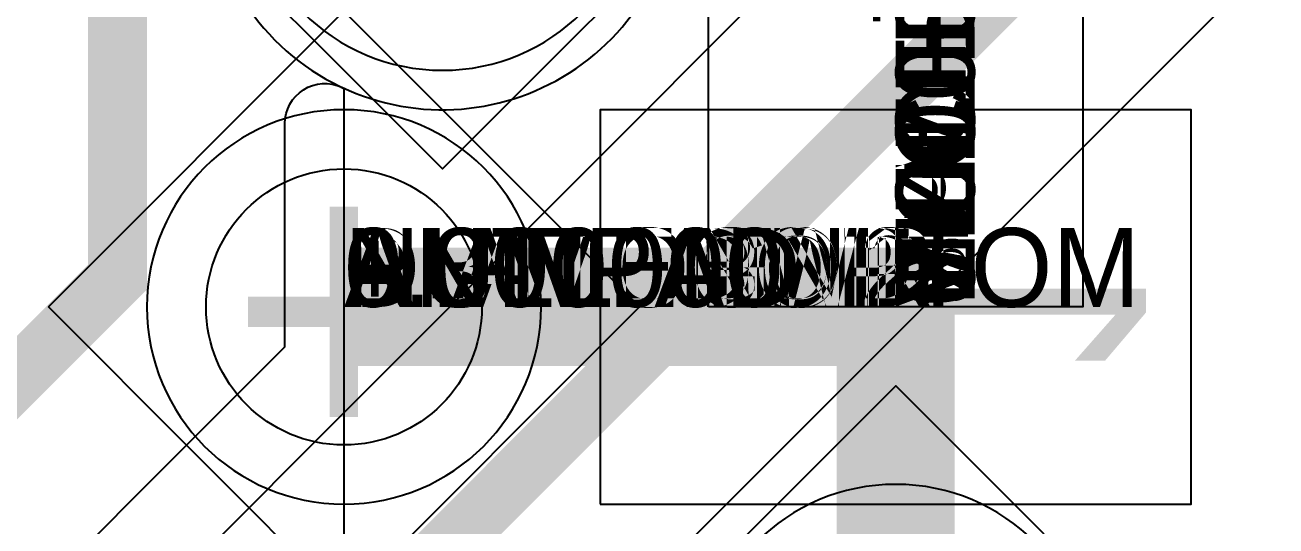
# Model space of a CAD drawing. Extents: x 0 to 323, y 0 to 320.
# Drawn here: x 146.391 to 149.565, y 39.795 to 41.065 of the extents above; entities that cross this region are included whole.
import ezdxf
from ezdxf.enums import TextEntityAlignment as Align

# ---------------------------------------------------------------- set-up
doc = ezdxf.new("R2010")
doc.units = 0
doc.header["$MEASUREMENT"] = 0
doc.layers.get('0').update_dxf_attribs({"linetype": 'CONTINUOUS'})
for name, color, linetype in [('CDN_FIGURES', 7, 'CONTINUOUS'), ('ETCH_BOTTOM', 7, 'CONTINUOUS'), ('ETCH_GND', 3, 'CONTINUOUS'), ('ETCH_INT1', 4, 'CONTINUOUS'), ('ETCH_INT2', 5, 'CONTINUOUS'), ('ETCH_PWR', 6, 'CONTINUOUS'), ('ETCH_TOP', 2, 'CONTINUOUS'), ('MANUFACTURING_NCLEGEND-1-6', 8, 'CONTINUOUS'), ('PACKAGE_GEOMETRY_ASSEMBLY_TOP', 11, 'CONTINUOUS'), ('PACKAGE_GEOMETRY_PIN_NUMBER', 9, 'CONTINUOUS')]:
    doc.layers.add(name, color=color, linetype=linetype)

# ---------------------------------------------------------------- blocks, each defined once
blk = doc.blocks.new('FIGURE_DIAMOND')
at = {"layer": 'CDN_FIGURES'}
blk.add_lwpolyline([(-0.5, 0), (0, 0.5), (0.5, 0), (0, -0.5)], close=True, dxfattribs=at)
blk = doc.blocks.new('PAD_INFO')
for tag in ['SHAPE_TYPE', 'PAD_HEIGHT', 'PAD_LAYER', 'PAD_TYPE', 'PAD_WIDTH']:
    blk.add_attdef(tag, (0, 0), '', height=0.2)
at = {"flags": 2}
blk.add_attdef('CDN_TYPE', (0, 0), '', height=0.2, dxfattribs=at)
blk = doc.blocks.new('DRILL_INFO')
at = {"flags": 2}
blk.add_attdef('CDN_TYPE', (0, 0), '', height=0.2, dxfattribs=at)
for tag in ['FSHAPE', 'FCHAR', 'DRILL_HEIGHT', 'DIAMETER', 'PLATED', 'DRILL_WIDTH']:
    blk.add_attdef(tag, (0, 0), '', height=0.2)
blk = doc.blocks.new('VIA0700X0300')
at = {"layer": 'ETCH_BOTTOM'}
blk.add_circle((0, 0), 0.35, dxfattribs=at)
at = {"layer": 'ETCH_GND'}
blk.add_circle((0, 0), 0.35, dxfattribs=at)
at = {"layer": 'ETCH_INT1'}
blk.add_circle((0, 0), 0.35, dxfattribs=at)
at = {"layer": 'ETCH_INT2'}
blk.add_circle((0, 0), 0.35, dxfattribs=at)
at = {"layer": 'ETCH_PWR'}
blk.add_circle((0, 0), 0.35, dxfattribs=at)
at = {"layer": 'ETCH_TOP'}
blk.add_circle((0, 0), 0.35, dxfattribs=at)
ref = blk.add_blockref('PAD_INFO', (0, 0))
ref.add_attrib('PAD_LAYER', 'ETCH_TOP', (0, 0), dxfattribs={"height": 0.2})
ref.add_attrib('SHAPE_TYPE', 'NULL', (0, 0), dxfattribs={"height": 0.2})
ref.add_attrib('PAD_TYPE', 'ANTIPAD', (0, 0), dxfattribs={"height": 0.2})
ref.add_attrib('PAD_WIDTH', '0.000000', (0, 0), dxfattribs={"height": 0.2})
ref.add_attrib('PAD_HEIGHT', '0.000000', (0, 0), dxfattribs={"height": 0.2})
ref = blk.add_blockref('PAD_INFO', (0, 0))
ref.add_attrib('PAD_LAYER', 'ETCH_GND', (0, 0), dxfattribs={"height": 0.2})
ref.add_attrib('SHAPE_TYPE', 'NULL', (0, 0), dxfattribs={"height": 0.2})
ref.add_attrib('PAD_TYPE', 'ANTIPAD', (0, 0), dxfattribs={"height": 0.2})
ref.add_attrib('PAD_WIDTH', '0.000000', (0, 0), dxfattribs={"height": 0.2})
ref.add_attrib('PAD_HEIGHT', '0.000000', (0, 0), dxfattribs={"height": 0.2})
ref = blk.add_blockref('PAD_INFO', (0, 0))
ref.add_attrib('PAD_LAYER', 'ETCH_INT1', (0, 0), dxfattribs={"height": 0.2})
ref.add_attrib('SHAPE_TYPE', 'NULL', (0, 0), dxfattribs={"height": 0.2})
ref.add_attrib('PAD_TYPE', 'ANTIPAD', (0, 0), dxfattribs={"height": 0.2})
ref.add_attrib('PAD_WIDTH', '0.000000', (0, 0), dxfattribs={"height": 0.2})
ref.add_attrib('PAD_HEIGHT', '0.000000', (0, 0), dxfattribs={"height": 0.2})
ref = blk.add_blockref('PAD_INFO', (0, 0))
ref.add_attrib('PAD_LAYER', 'ETCH_INT2', (0, 0), dxfattribs={"height": 0.2})
ref.add_attrib('SHAPE_TYPE', 'NULL', (0, 0), dxfattribs={"height": 0.2})
ref.add_attrib('PAD_TYPE', 'ANTIPAD', (0, 0), dxfattribs={"height": 0.2})
ref.add_attrib('PAD_WIDTH', '0.000000', (0, 0), dxfattribs={"height": 0.2})
ref.add_attrib('PAD_HEIGHT', '0.000000', (0, 0), dxfattribs={"height": 0.2})
ref = blk.add_blockref('PAD_INFO', (0, 0))
ref.add_attrib('PAD_LAYER', 'ETCH_PWR', (0, 0), dxfattribs={"height": 0.2})
ref.add_attrib('SHAPE_TYPE', 'NULL', (0, 0), dxfattribs={"height": 0.2})
ref.add_attrib('PAD_TYPE', 'ANTIPAD', (0, 0), dxfattribs={"height": 0.2})
ref.add_attrib('PAD_WIDTH', '0.000000', (0, 0), dxfattribs={"height": 0.2})
ref.add_attrib('PAD_HEIGHT', '0.000000', (0, 0), dxfattribs={"height": 0.2})
ref = blk.add_blockref('PAD_INFO', (0, 0))
ref.add_attrib('PAD_LAYER', 'ETCH_BOTTOM', (0, 0), dxfattribs={"height": 0.2})
ref.add_attrib('SHAPE_TYPE', 'NULL', (0, 0), dxfattribs={"height": 0.2})
ref.add_attrib('PAD_TYPE', 'ANTIPAD', (0, 0), dxfattribs={"height": 0.2})
ref.add_attrib('PAD_WIDTH', '0.000000', (0, 0), dxfattribs={"height": 0.2})
ref.add_attrib('PAD_HEIGHT', '0.000000', (0, 0), dxfattribs={"height": 0.2})
ref = blk.add_blockref('PAD_INFO', (0, 0))
ref.add_attrib('PAD_LAYER', 'ETCH_TOP', (0, 0), dxfattribs={"height": 0.2})
ref.add_attrib('SHAPE_TYPE', 'NULL', (0, 0), dxfattribs={"height": 0.2})
ref.add_attrib('PAD_TYPE', 'THERMAL', (0, 0), dxfattribs={"height": 0.2})
ref.add_attrib('PAD_WIDTH', '0.000000', (0, 0), dxfattribs={"height": 0.2})
ref.add_attrib('PAD_HEIGHT', '0.000000', (0, 0), dxfattribs={"height": 0.2})
ref = blk.add_blockref('PAD_INFO', (0, 0))
ref.add_attrib('PAD_LAYER', 'ETCH_GND', (0, 0), dxfattribs={"height": 0.2})
ref.add_attrib('SHAPE_TYPE', 'NULL', (0, 0), dxfattribs={"height": 0.2})
ref.add_attrib('PAD_TYPE', 'THERMAL', (0, 0), dxfattribs={"height": 0.2})
ref.add_attrib('PAD_WIDTH', '0.000000', (0, 0), dxfattribs={"height": 0.2})
ref.add_attrib('PAD_HEIGHT', '0.000000', (0, 0), dxfattribs={"height": 0.2})
ref = blk.add_blockref('PAD_INFO', (0, 0))
ref.add_attrib('PAD_LAYER', 'ETCH_INT1', (0, 0), dxfattribs={"height": 0.2})
ref.add_attrib('SHAPE_TYPE', 'NULL', (0, 0), dxfattribs={"height": 0.2})
ref.add_attrib('PAD_TYPE', 'THERMAL', (0, 0), dxfattribs={"height": 0.2})
ref.add_attrib('PAD_WIDTH', '0.000000', (0, 0), dxfattribs={"height": 0.2})
ref.add_attrib('PAD_HEIGHT', '0.000000', (0, 0), dxfattribs={"height": 0.2})
ref = blk.add_blockref('PAD_INFO', (0, 0))
ref.add_attrib('PAD_LAYER', 'ETCH_INT2', (0, 0), dxfattribs={"height": 0.2})
ref.add_attrib('SHAPE_TYPE', 'NULL', (0, 0), dxfattribs={"height": 0.2})
ref.add_attrib('PAD_TYPE', 'THERMAL', (0, 0), dxfattribs={"height": 0.2})
ref.add_attrib('PAD_WIDTH', '0.000000', (0, 0), dxfattribs={"height": 0.2})
ref.add_attrib('PAD_HEIGHT', '0.000000', (0, 0), dxfattribs={"height": 0.2})
ref = blk.add_blockref('PAD_INFO', (0, 0))
ref.add_attrib('PAD_LAYER', 'ETCH_PWR', (0, 0), dxfattribs={"height": 0.2})
ref.add_attrib('SHAPE_TYPE', 'NULL', (0, 0), dxfattribs={"height": 0.2})
ref.add_attrib('PAD_TYPE', 'THERMAL', (0, 0), dxfattribs={"height": 0.2})
ref.add_attrib('PAD_WIDTH', '0.000000', (0, 0), dxfattribs={"height": 0.2})
ref.add_attrib('PAD_HEIGHT', '0.000000', (0, 0), dxfattribs={"height": 0.2})
ref = blk.add_blockref('PAD_INFO', (0, 0))
ref.add_attrib('PAD_LAYER', 'ETCH_BOTTOM', (0, 0), dxfattribs={"height": 0.2})
ref.add_attrib('SHAPE_TYPE', 'NULL', (0, 0), dxfattribs={"height": 0.2})
ref.add_attrib('PAD_TYPE', 'THERMAL', (0, 0), dxfattribs={"height": 0.2})
ref.add_attrib('PAD_WIDTH', '0.000000', (0, 0), dxfattribs={"height": 0.2})
ref.add_attrib('PAD_HEIGHT', '0.000000', (0, 0), dxfattribs={"height": 0.2})
ref = blk.add_blockref('PAD_INFO', (0, 0))
ref.add_attrib('PAD_LAYER', 'ETCH_TOP', (0, 0), dxfattribs={"height": 0.2})
ref.add_attrib('SHAPE_TYPE', 'CIRCLE', (0, 0), dxfattribs={"height": 0.2})
ref.add_attrib('PAD_TYPE', 'REGULAR', (0, 0), dxfattribs={"height": 0.2})
ref.add_attrib('PAD_WIDTH', '0.700000', (0, 0), dxfattribs={"height": 0.2})
ref.add_attrib('PAD_HEIGHT', '0.700000', (0, 0), dxfattribs={"height": 0.2})
ref = blk.add_blockref('PAD_INFO', (0, 0))
ref.add_attrib('PAD_LAYER', 'ETCH_GND', (0, 0), dxfattribs={"height": 0.2})
ref.add_attrib('SHAPE_TYPE', 'CIRCLE', (0, 0), dxfattribs={"height": 0.2})
ref.add_attrib('PAD_TYPE', 'REGULAR', (0, 0), dxfattribs={"height": 0.2})
ref.add_attrib('PAD_WIDTH', '0.700000', (0, 0), dxfattribs={"height": 0.2})
ref.add_attrib('PAD_HEIGHT', '0.700000', (0, 0), dxfattribs={"height": 0.2})
ref = blk.add_blockref('PAD_INFO', (0, 0))
ref.add_attrib('PAD_LAYER', 'ETCH_INT1', (0, 0), dxfattribs={"height": 0.2})
ref.add_attrib('SHAPE_TYPE', 'CIRCLE', (0, 0), dxfattribs={"height": 0.2})
ref.add_attrib('PAD_TYPE', 'REGULAR', (0, 0), dxfattribs={"height": 0.2})
ref.add_attrib('PAD_WIDTH', '0.700000', (0, 0), dxfattribs={"height": 0.2})
ref.add_attrib('PAD_HEIGHT', '0.700000', (0, 0), dxfattribs={"height": 0.2})
ref = blk.add_blockref('PAD_INFO', (0, 0))
ref.add_attrib('PAD_LAYER', 'ETCH_INT2', (0, 0), dxfattribs={"height": 0.2})
ref.add_attrib('SHAPE_TYPE', 'CIRCLE', (0, 0), dxfattribs={"height": 0.2})
ref.add_attrib('PAD_TYPE', 'REGULAR', (0, 0), dxfattribs={"height": 0.2})
ref.add_attrib('PAD_WIDTH', '0.700000', (0, 0), dxfattribs={"height": 0.2})
ref.add_attrib('PAD_HEIGHT', '0.700000', (0, 0), dxfattribs={"height": 0.2})
ref = blk.add_blockref('PAD_INFO', (0, 0))
ref.add_attrib('PAD_LAYER', 'ETCH_PWR', (0, 0), dxfattribs={"height": 0.2})
ref.add_attrib('SHAPE_TYPE', 'CIRCLE', (0, 0), dxfattribs={"height": 0.2})
ref.add_attrib('PAD_TYPE', 'REGULAR', (0, 0), dxfattribs={"height": 0.2})
ref.add_attrib('PAD_WIDTH', '0.700000', (0, 0), dxfattribs={"height": 0.2})
ref.add_attrib('PAD_HEIGHT', '0.700000', (0, 0), dxfattribs={"height": 0.2})
ref = blk.add_blockref('PAD_INFO', (0, 0))
ref.add_attrib('PAD_LAYER', 'ETCH_BOTTOM', (0, 0), dxfattribs={"height": 0.2})
ref.add_attrib('SHAPE_TYPE', 'CIRCLE', (0, 0), dxfattribs={"height": 0.2})
ref.add_attrib('PAD_TYPE', 'REGULAR', (0, 0), dxfattribs={"height": 0.2})
ref.add_attrib('PAD_WIDTH', '0.700000', (0, 0), dxfattribs={"height": 0.2})
ref.add_attrib('PAD_HEIGHT', '0.700000', (0, 0), dxfattribs={"height": 0.2})
ref = blk.add_blockref('DRILL_INFO', (0, 0))
ref.add_attrib('DIAMETER', '0.300000', (0, 0), dxfattribs={"height": 0.2})
ref.add_attrib('PLATED', 'PLATED', (0, 0), dxfattribs={"height": 0.2})
ref.add_attrib('FSHAPE', 'DIAMOND', (0, 0), dxfattribs={"height": 0.2})
ref.add_attrib('FCHAR', '+', (0, 0), dxfattribs={"height": 0.2})
ref.add_attrib('DRILL_WIDTH', '1.500000', (0, 0), dxfattribs={"height": 0.2})
ref.add_attrib('DRILL_HEIGHT', '1.500000', (0, 0), dxfattribs={"height": 0.2})
for tag in ['CDN_TYPE', 'PIN']:
    blk.add_attdef(tag, (0, 0), '', height=0.2)
at = {"flags": 2}
for tag in ['PSTKNAME', 'BBV']:
    blk.add_attdef(tag, (0, 0), '', height=0.2, dxfattribs=at)
blk = doc.blocks.new('RC1000X1500TS')
at = {"layer": 'ETCH_TOP'}
blk.add_lwpolyline([(-0.5, -0.75), (-0.5, 0.75), (0.5, 0.75), (0.5, -0.75)], close=True, dxfattribs=at)
ref = blk.add_blockref('PAD_INFO', (0, 0))
ref.add_attrib('PAD_LAYER', 'ETCH_TOP', (0, 0), dxfattribs={"height": 0.2})
ref.add_attrib('SHAPE_TYPE', 'NULL', (0, 0), dxfattribs={"height": 0.2})
ref.add_attrib('PAD_TYPE', 'ANTIPAD', (0, 0), dxfattribs={"height": 0.2})
ref.add_attrib('PAD_WIDTH', '0.000000', (0, 0), dxfattribs={"height": 0.2})
ref.add_attrib('PAD_HEIGHT', '0.000000', (0, 0), dxfattribs={"height": 0.2})
ref = blk.add_blockref('PAD_INFO', (0, 0))
ref.add_attrib('PAD_LAYER', 'ETCH_GND', (0, 0), dxfattribs={"height": 0.2})
ref.add_attrib('SHAPE_TYPE', 'NULL', (0, 0), dxfattribs={"height": 0.2})
ref.add_attrib('PAD_TYPE', 'ANTIPAD', (0, 0), dxfattribs={"height": 0.2})
ref.add_attrib('PAD_WIDTH', '0.000000', (0, 0), dxfattribs={"height": 0.2})
ref.add_attrib('PAD_HEIGHT', '0.000000', (0, 0), dxfattribs={"height": 0.2})
ref = blk.add_blockref('PAD_INFO', (0, 0))
ref.add_attrib('PAD_LAYER', 'ETCH_INT1', (0, 0), dxfattribs={"height": 0.2})
ref.add_attrib('SHAPE_TYPE', 'NULL', (0, 0), dxfattribs={"height": 0.2})
ref.add_attrib('PAD_TYPE', 'ANTIPAD', (0, 0), dxfattribs={"height": 0.2})
ref.add_attrib('PAD_WIDTH', '0.000000', (0, 0), dxfattribs={"height": 0.2})
ref.add_attrib('PAD_HEIGHT', '0.000000', (0, 0), dxfattribs={"height": 0.2})
ref = blk.add_blockref('PAD_INFO', (0, 0))
ref.add_attrib('PAD_LAYER', 'ETCH_INT2', (0, 0), dxfattribs={"height": 0.2})
ref.add_attrib('SHAPE_TYPE', 'NULL', (0, 0), dxfattribs={"height": 0.2})
ref.add_attrib('PAD_TYPE', 'ANTIPAD', (0, 0), dxfattribs={"height": 0.2})
ref.add_attrib('PAD_WIDTH', '0.000000', (0, 0), dxfattribs={"height": 0.2})
ref.add_attrib('PAD_HEIGHT', '0.000000', (0, 0), dxfattribs={"height": 0.2})
ref = blk.add_blockref('PAD_INFO', (0, 0))
ref.add_attrib('PAD_LAYER', 'ETCH_PWR', (0, 0), dxfattribs={"height": 0.2})
ref.add_attrib('SHAPE_TYPE', 'NULL', (0, 0), dxfattribs={"height": 0.2})
ref.add_attrib('PAD_TYPE', 'ANTIPAD', (0, 0), dxfattribs={"height": 0.2})
ref.add_attrib('PAD_WIDTH', '0.000000', (0, 0), dxfattribs={"height": 0.2})
ref.add_attrib('PAD_HEIGHT', '0.000000', (0, 0), dxfattribs={"height": 0.2})
ref = blk.add_blockref('PAD_INFO', (0, 0))
ref.add_attrib('PAD_LAYER', 'ETCH_BOTTOM', (0, 0), dxfattribs={"height": 0.2})
ref.add_attrib('SHAPE_TYPE', 'NULL', (0, 0), dxfattribs={"height": 0.2})
ref.add_attrib('PAD_TYPE', 'ANTIPAD', (0, 0), dxfattribs={"height": 0.2})
ref.add_attrib('PAD_WIDTH', '0.000000', (0, 0), dxfattribs={"height": 0.2})
ref.add_attrib('PAD_HEIGHT', '0.000000', (0, 0), dxfattribs={"height": 0.2})
ref = blk.add_blockref('PAD_INFO', (0, 0))
ref.add_attrib('PAD_LAYER', 'ETCH_TOP', (0, 0), dxfattribs={"height": 0.2})
ref.add_attrib('SHAPE_TYPE', 'NULL', (0, 0), dxfattribs={"height": 0.2})
ref.add_attrib('PAD_TYPE', 'THERMAL', (0, 0), dxfattribs={"height": 0.2})
ref.add_attrib('PAD_WIDTH', '0.000000', (0, 0), dxfattribs={"height": 0.2})
ref.add_attrib('PAD_HEIGHT', '0.000000', (0, 0), dxfattribs={"height": 0.2})
ref = blk.add_blockref('PAD_INFO', (0, 0))
ref.add_attrib('PAD_LAYER', 'ETCH_GND', (0, 0), dxfattribs={"height": 0.2})
ref.add_attrib('SHAPE_TYPE', 'NULL', (0, 0), dxfattribs={"height": 0.2})
ref.add_attrib('PAD_TYPE', 'THERMAL', (0, 0), dxfattribs={"height": 0.2})
ref.add_attrib('PAD_WIDTH', '0.000000', (0, 0), dxfattribs={"height": 0.2})
ref.add_attrib('PAD_HEIGHT', '0.000000', (0, 0), dxfattribs={"height": 0.2})
ref = blk.add_blockref('PAD_INFO', (0, 0))
ref.add_attrib('PAD_LAYER', 'ETCH_INT1', (0, 0), dxfattribs={"height": 0.2})
ref.add_attrib('SHAPE_TYPE', 'NULL', (0, 0), dxfattribs={"height": 0.2})
ref.add_attrib('PAD_TYPE', 'THERMAL', (0, 0), dxfattribs={"height": 0.2})
ref.add_attrib('PAD_WIDTH', '0.000000', (0, 0), dxfattribs={"height": 0.2})
ref.add_attrib('PAD_HEIGHT', '0.000000', (0, 0), dxfattribs={"height": 0.2})
ref = blk.add_blockref('PAD_INFO', (0, 0))
ref.add_attrib('PAD_LAYER', 'ETCH_INT2', (0, 0), dxfattribs={"height": 0.2})
ref.add_attrib('SHAPE_TYPE', 'NULL', (0, 0), dxfattribs={"height": 0.2})
ref.add_attrib('PAD_TYPE', 'THERMAL', (0, 0), dxfattribs={"height": 0.2})
ref.add_attrib('PAD_WIDTH', '0.000000', (0, 0), dxfattribs={"height": 0.2})
ref.add_attrib('PAD_HEIGHT', '0.000000', (0, 0), dxfattribs={"height": 0.2})
ref = blk.add_blockref('PAD_INFO', (0, 0))
ref.add_attrib('PAD_LAYER', 'ETCH_PWR', (0, 0), dxfattribs={"height": 0.2})
ref.add_attrib('SHAPE_TYPE', 'NULL', (0, 0), dxfattribs={"height": 0.2})
ref.add_attrib('PAD_TYPE', 'THERMAL', (0, 0), dxfattribs={"height": 0.2})
ref.add_attrib('PAD_WIDTH', '0.000000', (0, 0), dxfattribs={"height": 0.2})
ref.add_attrib('PAD_HEIGHT', '0.000000', (0, 0), dxfattribs={"height": 0.2})
ref = blk.add_blockref('PAD_INFO', (0, 0))
ref.add_attrib('PAD_LAYER', 'ETCH_BOTTOM', (0, 0), dxfattribs={"height": 0.2})
ref.add_attrib('SHAPE_TYPE', 'NULL', (0, 0), dxfattribs={"height": 0.2})
ref.add_attrib('PAD_TYPE', 'THERMAL', (0, 0), dxfattribs={"height": 0.2})
ref.add_attrib('PAD_WIDTH', '0.000000', (0, 0), dxfattribs={"height": 0.2})
ref.add_attrib('PAD_HEIGHT', '0.000000', (0, 0), dxfattribs={"height": 0.2})
ref = blk.add_blockref('PAD_INFO', (0, 0))
ref.add_attrib('PAD_LAYER', 'ETCH_GND', (0, 0), dxfattribs={"height": 0.2})
ref.add_attrib('SHAPE_TYPE', 'NULL', (0, 0), dxfattribs={"height": 0.2})
ref.add_attrib('PAD_TYPE', 'REGULAR', (0, 0), dxfattribs={"height": 0.2})
ref.add_attrib('PAD_WIDTH', '0.000000', (0, 0), dxfattribs={"height": 0.2})
ref.add_attrib('PAD_HEIGHT', '0.000000', (0, 0), dxfattribs={"height": 0.2})
ref = blk.add_blockref('PAD_INFO', (0, 0))
ref.add_attrib('PAD_LAYER', 'ETCH_INT1', (0, 0), dxfattribs={"height": 0.2})
ref.add_attrib('SHAPE_TYPE', 'NULL', (0, 0), dxfattribs={"height": 0.2})
ref.add_attrib('PAD_TYPE', 'REGULAR', (0, 0), dxfattribs={"height": 0.2})
ref.add_attrib('PAD_WIDTH', '0.000000', (0, 0), dxfattribs={"height": 0.2})
ref.add_attrib('PAD_HEIGHT', '0.000000', (0, 0), dxfattribs={"height": 0.2})
ref = blk.add_blockref('PAD_INFO', (0, 0))
ref.add_attrib('PAD_LAYER', 'ETCH_INT2', (0, 0), dxfattribs={"height": 0.2})
ref.add_attrib('SHAPE_TYPE', 'NULL', (0, 0), dxfattribs={"height": 0.2})
ref.add_attrib('PAD_TYPE', 'REGULAR', (0, 0), dxfattribs={"height": 0.2})
ref.add_attrib('PAD_WIDTH', '0.000000', (0, 0), dxfattribs={"height": 0.2})
ref.add_attrib('PAD_HEIGHT', '0.000000', (0, 0), dxfattribs={"height": 0.2})
ref = blk.add_blockref('PAD_INFO', (0, 0))
ref.add_attrib('PAD_LAYER', 'ETCH_PWR', (0, 0), dxfattribs={"height": 0.2})
ref.add_attrib('SHAPE_TYPE', 'NULL', (0, 0), dxfattribs={"height": 0.2})
ref.add_attrib('PAD_TYPE', 'REGULAR', (0, 0), dxfattribs={"height": 0.2})
ref.add_attrib('PAD_WIDTH', '0.000000', (0, 0), dxfattribs={"height": 0.2})
ref.add_attrib('PAD_HEIGHT', '0.000000', (0, 0), dxfattribs={"height": 0.2})
ref = blk.add_blockref('PAD_INFO', (0, 0))
ref.add_attrib('PAD_LAYER', 'ETCH_BOTTOM', (0, 0), dxfattribs={"height": 0.2})
ref.add_attrib('SHAPE_TYPE', 'NULL', (0, 0), dxfattribs={"height": 0.2})
ref.add_attrib('PAD_TYPE', 'REGULAR', (0, 0), dxfattribs={"height": 0.2})
ref.add_attrib('PAD_WIDTH', '0.000000', (0, 0), dxfattribs={"height": 0.2})
ref.add_attrib('PAD_HEIGHT', '0.000000', (0, 0), dxfattribs={"height": 0.2})
ref = blk.add_blockref('DRILL_INFO', (0, 0))
ref.add_attrib('DIAMETER', '0.000000', (0, 0), dxfattribs={"height": 0.2})
ref.add_attrib('PLATED', 'PLATED', (0, 0), dxfattribs={"height": 0.2})
ref.add_attrib('FSHAPE', 'NULL', (0, 0), dxfattribs={"height": 0.2})
ref.add_attrib('DRILL_WIDTH', '0.000000', (0, 0), dxfattribs={"height": 0.2})
ref.add_attrib('DRILL_HEIGHT', '0.000000', (0, 0), dxfattribs={"height": 0.2})
ref = blk.add_blockref('PAD_INFO', (0, 0))
ref.add_attrib('PAD_LAYER', 'ETCH_TOP', (0, 0), dxfattribs={"height": 0.2})
ref.add_attrib('SHAPE_TYPE', 'RECTANGLE', (0, 0), dxfattribs={"height": 0.2})
ref.add_attrib('PAD_TYPE', 'REGULAR', (0, 0), dxfattribs={"height": 0.2})
ref.add_attrib('PAD_WIDTH', '1.000000', (0, 0), dxfattribs={"height": 0.2})
ref.add_attrib('PAD_HEIGHT', '1.500000', (0, 0), dxfattribs={"height": 0.2})
for tag in ['CDN_TYPE', 'PIN']:
    blk.add_attdef(tag, (0, 0), '', height=0.2)
at = {"flags": 2}
for tag in ['PSTKNAME', 'BBV']:
    blk.add_attdef(tag, (0, 0), '', height=0.2, dxfattribs=at)
blk = doc.blocks.new('F56')
at = {"layer": 'PACKAGE_GEOMETRY_ASSEMBLY_TOP'}
blk.add_lwpolyline([(0, -0.475), (1.75, -0.475), (1.75, 0.475), (0, 0.475)], close=True, dxfattribs=at)
at = {"layer": 'ETCH_TOP'}
ref = blk.add_blockref('RC1000X1500TS', (0, 0), dxfattribs=at)
ref.add_attrib('CDN_TYPE', 'PIN', (0, 0), dxfattribs={"height": 0.2})
ref.add_attrib('PIN', '1', (0, 0), dxfattribs={"height": 0.2})
ref = blk.add_blockref('RC1000X1500TS', (1.75, 0), dxfattribs=at)
ref.add_attrib('CDN_TYPE', 'PIN', (0, 0), dxfattribs={"height": 0.2})
ref.add_attrib('PIN', '2', (0, 0), dxfattribs={"height": 0.2})
at = {"flags": 2}
for tag in ['SYMBOL_TYPE', 'CDN_TYPE', 'REFDES']:
    blk.add_attdef(tag, (0, 0), '', height=0.2, dxfattribs=at)

msp = doc.modelspace()

# ---------------------------------------------------------------- linework, layer by layer
at = {"layer": 'ETCH_BOTTOM'}
msp.add_lwpolyline([(134.8329, 33.6001, -0.668179), (134.7612, 33.7732), (147.1668, 46.1788, -0.668179), (147.3399, 46.1071), (147.3399, 44.77), (147.2888, 44.77), (147.2885, 44.77, 1.014267), (147.2885, 43.57), (147.2888, 43.57), (147.3399, 43.57), (147.3399, 43.5004, -0.430499), (147.2329, 43.3992, 0.988461), (147.1532, 42.2017), (147.1999, 42.1981), (147.1999, 41.9964), (147.1726, 41.9822, 0.606457), (147.1726, 40.9178), (147.1999, 40.9036), (147.1999, 39.1999), (150.0001, 39.1999), (150.0001, 39.6899), (150.5071, 39.6899, -0.668179), (150.5788, 39.5168), (144.6621, 33.6001)], format="xyb", close=True, dxfattribs=at)
for points in [[(148.6, 40.35, 0.3, 0.3, 0), (147.2, 40.35, 0.3, 0.3, 0)], [(148.6, 40.35, 0.3, 0.3, 0), (148.6, 39.4, 0.3, 0.3, 0)]]:
    msp.add_lwpolyline(points, format="xyseb", dxfattribs=at)
at = {"layer": 'ETCH_GND'}
msp.add_lwpolyline([(147.9501, 41.45, 1), (146.9499, 41.45, 1)], format="xyb", close=True, dxfattribs=at)
at = {"layer": 'ETCH_INT1'}
for points, format in [([(113.7, 36.05, 0.15, 0.15, 0), (115.599, 37.949, 0.15, 0.15, 0), (145.668, 37.949, 0.15, 0.15, 0), (149.355, 41.636, 0.15, 0.15, 0), (149.355, 42.2183, 0.15, 0.15, 0), (149.6917, 42.555, 0.15, 0.15, 0), (150.274, 42.555, 0.15, 0.15, 0), (153.223, 45.504, 0.15, 0.15, 0), (153.223, 48.403, 0.15, 0.15, 0), (150.6009, 51.025, 0.15, 0.15, 0), (150.1117, 51.025, 0.15, 0.15, 0), (149.775, 51.3617, 0.15, 0.15, 0), (149.775, 51.8509, 0.15, 0.15, 0), (146.4, 55.226, 0.15, 0.15, 0), (146.4, 58, 0.15, 0.15, 0)], "xyseb"), ([(146.8251, 56.6408), (146.8251, 55.4021), (150.0867, 52.1403), (150.1181, 52.1535, -0.671114), (150.9035, 51.3681), (150.8903, 51.3367), (153.6481, 48.5791), (153.6481, 45.3279), (150.4976, 42.1774), (150.506, 42.1485, -0.592648), (149.7615, 41.404), (149.7326, 41.4124), (145.8441, 37.5239), (134.9501, 37.5239), (134.9501, 33.8999), (117.6822, 33.8999)], "xyb"), ([(111.9, 40.25, 0.15, 0.15, 0), (113.6367, 40.25, 0.15, 0.15, 0), (113.6617, 40.225, 0.15, 0.15, 0), (114.1383, 40.225, 0.15, 0.15, 0), (114.1633, 40.25, 0.15, 0.15, 0), (115.489, 40.25, 0.15, 0.15, 0), (117.49, 38.249, 0.15, 0.15, 0), (144.449, 38.249, 0.15, 0.15, 0), (146.625, 40.425, 0.15, 0.15, 0), (146.625, 41.4383, 0.15, 0.15, 0), (147.2117, 42.025, 0.15, 0.15, 0), (148.5883, 42.025, 0.15, 0.15, 0), (150.725, 44.1617, 0.15, 0.15, 0), (150.725, 44.525, 0.15, 0.15, 0), (151.4, 45.2, 0.15, 0.15, 0)], "xyseb")]:
    msp.add_lwpolyline(points, format=format, dxfattribs=at)
msp.add_lwpolyline([(145.4201, 38.3741, -0.668179), (145.3484, 38.5472), (147.0501, 40.2489), (147.0501, 40.8152, -0.549607), (147.1946, 40.9069, 0.572422), (148.0487, 41.4915, -0.434609), (148.1498, 41.5999), (148.4729, 41.5999, -0.668179), (148.5446, 41.4268), (145.4919, 38.3741)], format="xyb", close=True, dxfattribs=at)
at = {"layer": 'ETCH_INT2'}
msp.add_lwpolyline([(147.9501, 41.45, 1), (146.9499, 41.45, 1)], format="xyb", close=True, dxfattribs=at)
at = {"layer": 'ETCH_PWR'}
for points in [[(147.2, 40.8501, 1), (147.2, 39.8499, 1)], [(148.6, 39.9001, 1), (148.6, 38.8999, 1)]]:
    msp.add_lwpolyline(points, format="xyb", close=True, dxfattribs=at)

# ---------------------------------------------------------------- block references
at = {"xscale": -1, "rotation": 270}
msp.add_blockref('F56', (148.6, 40.35), dxfattribs=at)
at = {"layer": 'ETCH_TOP'}
msp.add_blockref('VIA0700X0300', (147.2, 40.35), dxfattribs=at)
at = {"layer": 'MANUFACTURING_NCLEGEND-1-6', "xscale": 1.5, "yscale": 1.5}
for p in [(147.45, 41.45), (147.2, 40.35), (148.6, 39.4)]:
    msp.add_blockref('FIGURE_DIAMOND', p, dxfattribs=at)

# ---------------------------------------------------------------- texts
at = {"layer": 'MANUFACTURING_NCLEGEND-1-6'}
msp.add_text('+', height=0.75, dxfattribs=at).set_placement((147.2, 40.35), align=Align.MIDDLE_CENTER)
at = {"layer": 'PACKAGE_GEOMETRY_PIN_NUMBER', "text_generation_flag": 2, "width": 0.88}
msp.add_text('1', height=0.635, rotation=270, dxfattribs=at).set_placement((148.6, 40.35), align=Align.CENTER)

doc.saveas('drawing.dxf')
